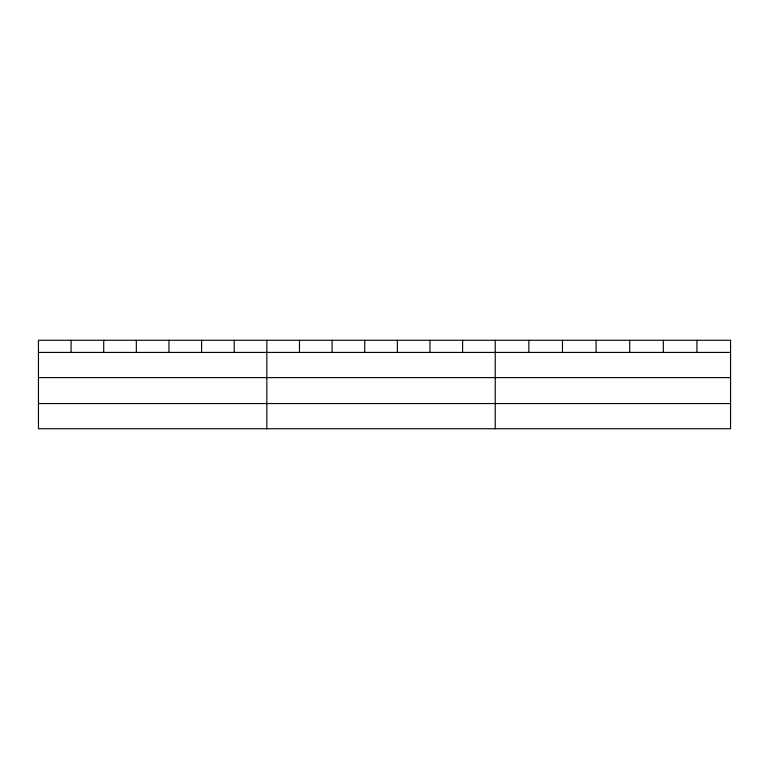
<?xml version="1.0" encoding="UTF-8"?>
<svg xmlns="http://www.w3.org/2000/svg" width="769" height="769" viewBox="0 0 769 769"><rect width="100%" height="100%" fill="white"/><g stroke="black" fill="none" stroke-linecap="round" stroke-linejoin="round"><path stroke-width="1.15" d="M38.45 352.423L730.55 352.423M38.45 377.608L730.55 377.608M38.45 403.552L730.55 403.552M696.935 340.263L696.935 352.423M663.32 340.263L663.32 352.423M629.705 340.263L629.705 352.423M596.081 340.263L596.081 352.423M562.466 340.263L562.466 352.423M528.851 340.263L528.851 352.423M495.236 340.263L495.236 428.737M462.611 340.263L462.611 352.423M429.977 340.263L429.977 352.423M397.352 340.263L397.352 352.423M364.727 340.263L364.727 352.423M332.102 340.263L332.102 352.423M299.468 340.263L299.468 352.423M266.843 340.263L266.843 428.737M234.218 340.263L234.218 352.423M201.584 340.263L201.584 352.423M168.959 340.263L168.959 352.423M136.334 340.263L136.334 352.423M103.709 340.263L103.709 352.423M71.075 340.263L71.075 352.423M730.55 340.263L38.45 340.263L38.45 428.737L730.55 428.737L730.55 340.263"/></g></svg>
